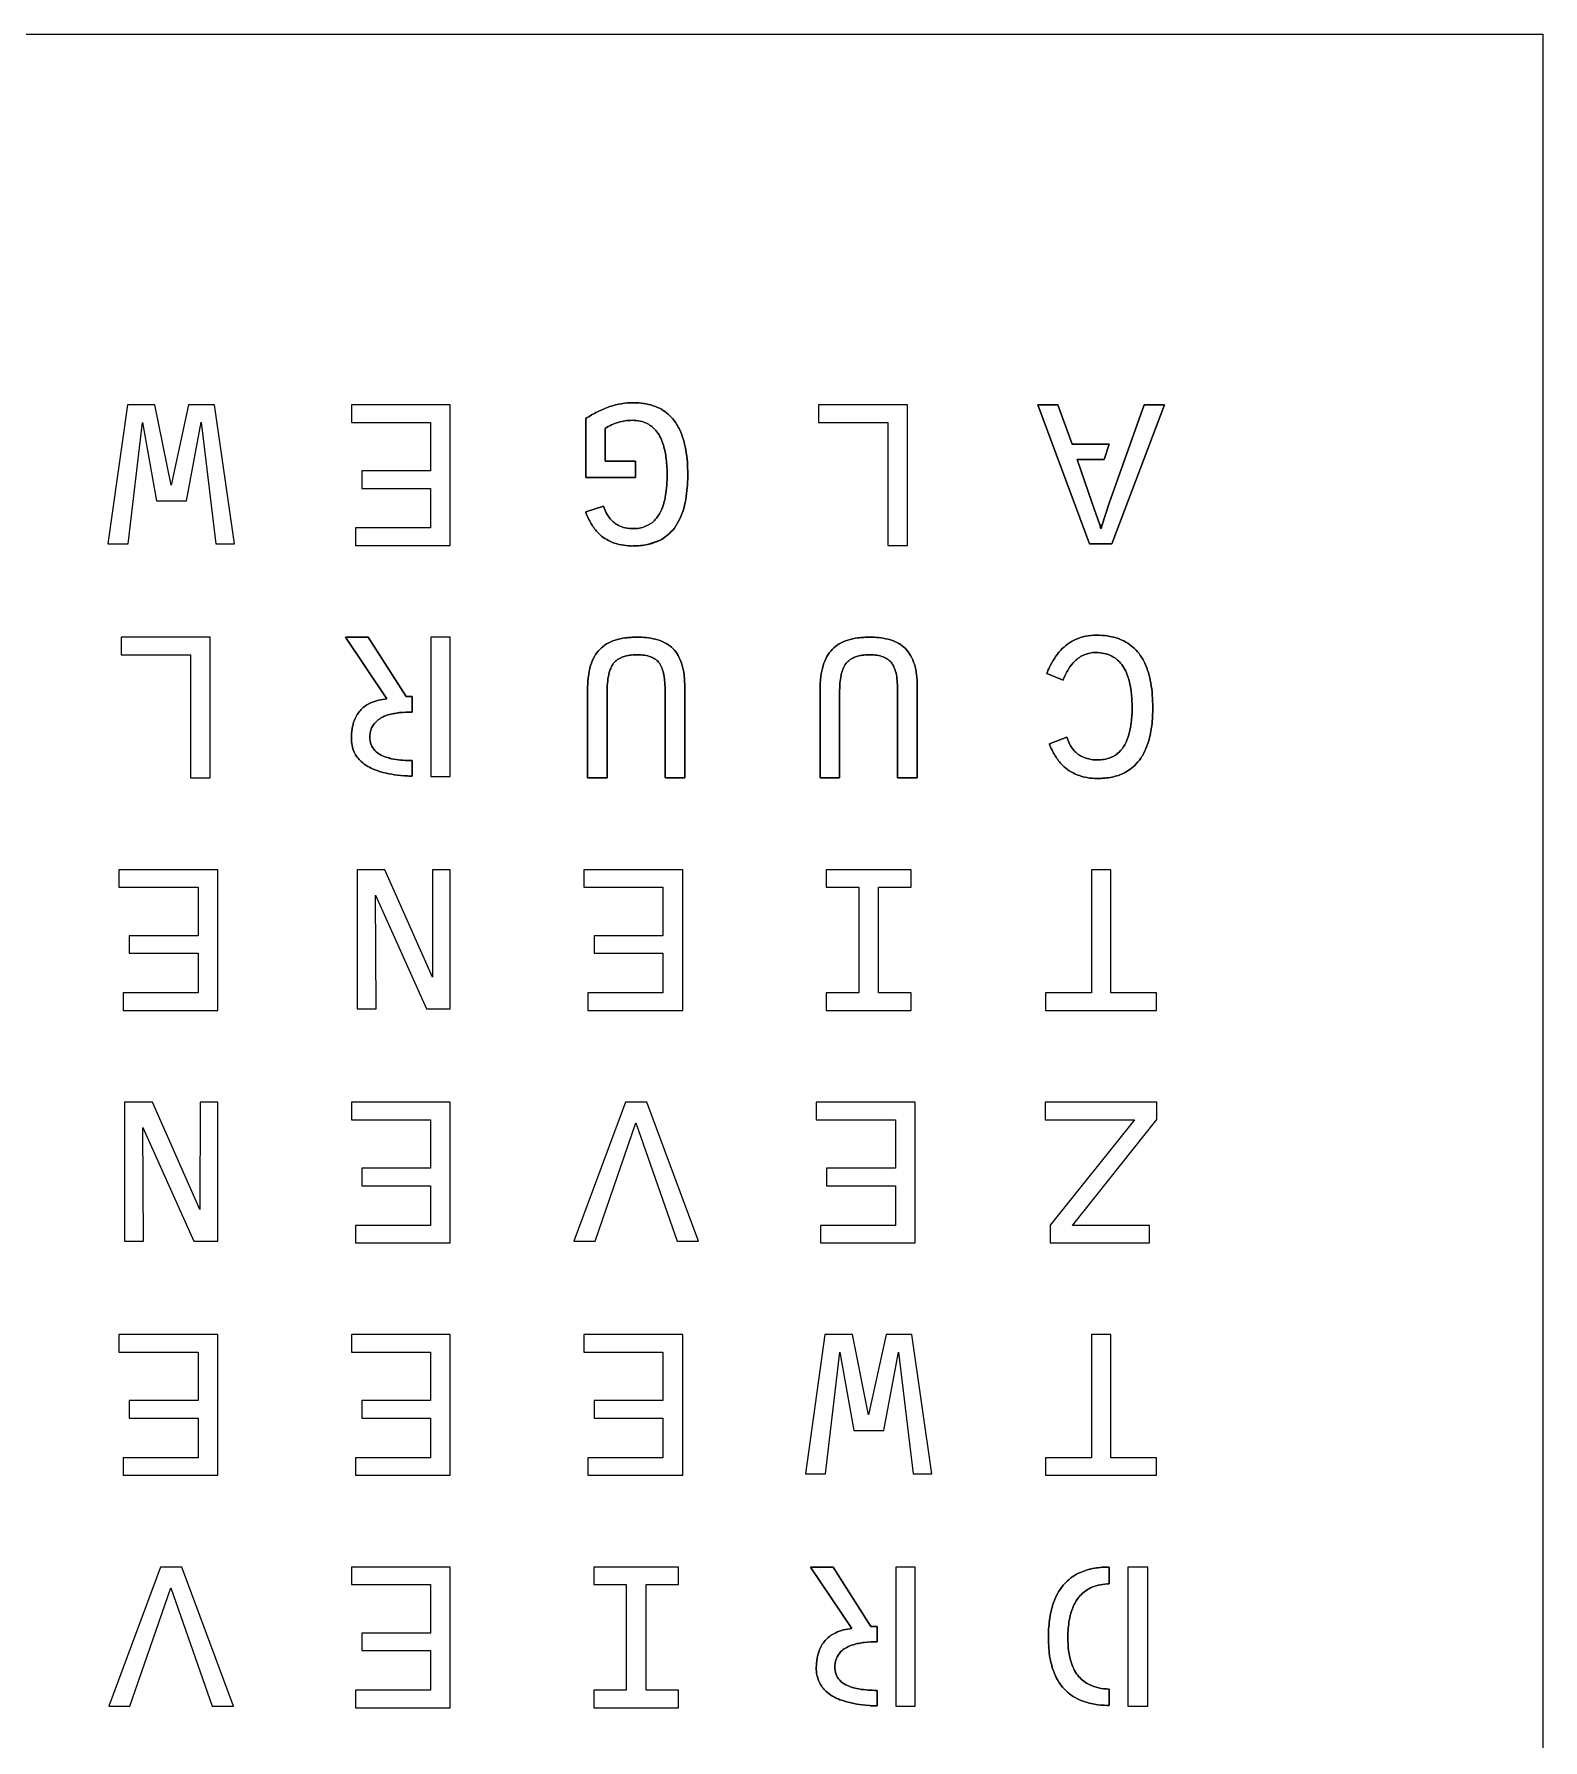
# Model space of a CAD drawing. Header units: millimetres. Extents: x -230 to 0, y -230 to 0.
# Drawn here: x -108.2 to 0, y -122.3 to 0 of the extents above; entities that cross this region are included whole.
import ezdxf

# ---------------------------------------------------------------- set-up
doc = ezdxf.new("R2010")
doc.units = ezdxf.units.MM
doc.layers.get('0').update_dxf_attribs({"color": 70})

msp = doc.modelspace()

# ---------------------------------------------------------------- linework, layer by layer
for points in [[(-230, 0), (0, 0), (0, -230), (-230, -230)], [(-230, 0), (0, 0), (0, -230), (-230, -230)], [(-230, -230), (-230, 0), (0, 0), (0, -230)], [(-99.5, -26.57), (-101.47, -26.57), (-102.87, -36.55), (-101.43, -36.55), (-100.39, -27.85), (-99.4, -33.46), (-97.25, -33.46), (-96.19, -27.83), (-95.14, -36.55), (-93.8, -36.55), (-95.24, -26.57), (-97.09, -26.57), (-98.35, -32.34)], [(-99.5, -26.57), (-101.47, -26.57), (-102.87, -36.55), (-101.43, -36.55), (-100.39, -27.85), (-99.4, -33.46), (-97.25, -33.46), (-96.19, -27.83), (-95.14, -36.55), (-93.8, -36.55), (-95.24, -26.57), (-97.09, -26.57), (-98.35, -32.34)], [(-97.09, -26.57), (-98.35, -32.34), (-99.5, -26.57), (-101.47, -26.57), (-102.87, -36.55), (-101.43, -36.55), (-100.39, -27.85), (-99.4, -33.46), (-97.25, -33.46), (-96.19, -27.83), (-95.14, -36.55), (-93.8, -36.55), (-95.24, -26.57)], [(-78.33, -36.67), (-78.33, -26.57), (-85.42, -26.57), (-85.42, -27.84), (-79.74, -27.84), (-79.74, -31.31), (-84.68, -31.31), (-84.68, -32.57), (-79.74, -32.57), (-79.74, -35.41), (-85.12, -35.41), (-85.12, -36.67)], [(-78.33, -36.67), (-78.33, -26.57), (-85.42, -26.57), (-85.42, -27.84), (-79.74, -27.84), (-79.74, -31.31), (-84.68, -31.31), (-84.68, -32.57), (-79.74, -32.57), (-79.74, -35.41), (-85.12, -35.41), (-85.12, -36.67)], [(-84.68, -32.57), (-79.74, -32.57), (-79.74, -35.41), (-85.12, -35.41), (-85.12, -36.67), (-78.33, -36.67), (-78.33, -26.57), (-85.42, -26.57), (-85.42, -27.84), (-79.74, -27.84), (-79.74, -31.31), (-84.68, -31.31)], [(-45.55, -36.67), (-45.55, -26.57), (-51.93, -26.57), (-51.93, -27.84), (-46.96, -27.84), (-46.96, -36.67)], [(-45.55, -36.67), (-45.55, -26.57), (-51.93, -26.57), (-51.93, -27.84), (-46.96, -27.84), (-46.96, -36.67)], [(-51.93, -27.84), (-46.96, -27.84), (-46.96, -36.67), (-45.55, -36.67), (-45.55, -26.57), (-51.93, -26.57)], [(-31.6, -35.19), (-31.09, -33.63), (-28.58, -26.57), (-27.13, -26.57), (-30.9, -36.55), (-32.51, -36.55), (-36.21, -26.57), (-34.77, -26.57), (-33.75, -29.4), (-31.09, -29.4), (-31.46, -30.5), (-33.39, -30.5), (-32.31, -33.63), (-31.77, -35.19)], [(-34.77, -26.57), (-36.21, -26.57)], [(-36.21, -26.57), (-32.51, -36.55)], [(-33.75, -29.4), (-34.77, -26.57)], [(-28.58, -26.57), (-31.09, -33.63)], [(-30.9, -36.55), (-27.13, -26.57)], [(-27.13, -26.57), (-28.58, -26.57)], [(-67.23, -30.61), (-67.23, -28.27)], [(-31.09, -29.4), (-33.75, -29.4)], [(-32.31, -33.63), (-33.39, -30.5)], [(-33.39, -30.5), (-31.46, -30.5)], [(-31.46, -30.5), (-31.09, -29.4)], [(-68.61, -31.79), (-65.06, -31.79)], [(-65.06, -30.61), (-67.23, -30.61)], [(-65.06, -31.79), (-65.06, -30.61)], [(-67.35, -33.84), (-68.62, -34.26)], [(-31.77, -35.19), (-32.31, -33.63)], [(-31.09, -33.63), (-31.6, -35.19)], [(-32.51, -36.55), (-30.9, -36.55)], [(-95.55, -53.33), (-95.55, -43.24), (-101.93, -43.24), (-101.93, -44.5), (-96.96, -44.5), (-96.96, -53.33)], [(-95.55, -53.33), (-95.55, -43.24), (-101.93, -43.24), (-101.93, -44.5), (-96.96, -44.5), (-96.96, -53.33)], [(-101.93, -44.5), (-96.96, -44.5), (-96.96, -53.33), (-95.55, -53.33), (-95.55, -43.24), (-101.93, -43.24)], [(-84.21, -43.24), (-85.83, -43.24)], [(-81.5, -47.49), (-84.21, -43.24)], [(-78.33, -43.24), (-79.73, -43.24), (-79.73, -53.22), (-78.33, -53.22)], [(-78.33, -43.24), (-79.73, -43.24), (-79.73, -53.22), (-78.33, -53.22)], [(-79.73, -53.22), (-78.33, -53.22), (-78.33, -43.24), (-79.73, -43.24)], [(-35.57, -45.84), (-34.4, -46.33)], [(-81.06, -47.49), (-81.5, -47.49)], [(-34.13, -50.41), (-35.38, -50.89)], [(-81.06, -53.21), (-81.06, -52.08)], [(-68.49, -53.33), (-67.08, -53.33)], [(-62.93, -53.33), (-61.51, -53.33)], [(-51.82, -53.33), (-50.42, -53.33)], [(-46.26, -53.33), (-44.85, -53.33)], [(-94.99, -70), (-94.99, -59.91), (-102.09, -59.91), (-102.09, -61.17), (-96.41, -61.17), (-96.41, -64.64), (-101.35, -64.64), (-101.35, -65.9), (-96.41, -65.9), (-96.41, -68.74), (-101.79, -68.74), (-101.79, -70)], [(-94.99, -70), (-94.99, -59.91), (-102.09, -59.91), (-102.09, -61.17), (-96.41, -61.17), (-96.41, -64.64), (-101.35, -64.64), (-101.35, -65.9), (-96.41, -65.9), (-96.41, -68.74), (-101.79, -68.74), (-101.79, -70)], [(-101.35, -65.9), (-96.41, -65.9), (-96.41, -68.74), (-101.79, -68.74), (-101.79, -70), (-94.99, -70), (-94.99, -59.91), (-102.09, -59.91), (-102.09, -61.17), (-96.41, -61.17), (-96.41, -64.64), (-101.35, -64.64)], [(-79.61, -67.61), (-83.01, -59.91), (-85.01, -59.91), (-85.01, -69.88), (-83.65, -69.88), (-83.69, -61.74), (-80.04, -69.88), (-78.33, -69.88), (-78.33, -59.91), (-79.6, -59.91)], [(-79.61, -67.61), (-83.01, -59.91), (-85.01, -59.91), (-85.01, -69.88), (-83.65, -69.88), (-83.69, -61.74), (-80.04, -69.88), (-78.33, -69.88), (-78.33, -59.91), (-79.6, -59.91)], [(-79.6, -59.91), (-79.61, -67.61), (-83.01, -59.91), (-85.01, -59.91), (-85.01, -69.88), (-83.65, -69.88), (-83.69, -61.74), (-80.04, -69.88), (-78.33, -69.88), (-78.33, -59.91)], [(-61.66, -70), (-61.66, -59.91), (-68.76, -59.91), (-68.76, -61.17), (-63.08, -61.17), (-63.08, -64.64), (-68.01, -64.64), (-68.01, -65.9), (-63.08, -65.9), (-63.08, -68.74), (-68.46, -68.74), (-68.46, -70)], [(-61.66, -70), (-61.66, -59.91), (-68.76, -59.91), (-68.76, -61.17), (-63.08, -61.17), (-63.08, -64.64), (-68.01, -64.64), (-68.01, -65.9), (-63.08, -65.9), (-63.08, -68.74), (-68.46, -68.74), (-68.46, -70)], [(-68.01, -64.64), (-68.01, -65.9), (-63.08, -65.9), (-63.08, -68.74), (-68.46, -68.74), (-68.46, -70), (-61.66, -70), (-61.66, -59.91), (-68.76, -59.91), (-68.76, -61.17), (-63.08, -61.17), (-63.08, -64.64)], [(-51.38, -70), (-45.29, -70), (-45.29, -68.74), (-47.63, -68.74), (-47.63, -61.17), (-45.29, -61.17), (-45.29, -59.91), (-51.38, -59.91), (-51.38, -61.17), (-49.04, -61.17), (-49.04, -68.74), (-51.38, -68.74)], [(-51.38, -70), (-45.29, -70), (-45.29, -68.74), (-47.63, -68.74), (-47.63, -61.17), (-45.29, -61.17), (-45.29, -59.91), (-51.38, -59.91), (-51.38, -61.17), (-49.04, -61.17), (-49.04, -68.74), (-51.38, -68.74)], [(-51.38, -61.17), (-49.04, -61.17), (-49.04, -68.74), (-51.38, -68.74), (-51.38, -70), (-45.29, -70), (-45.29, -68.74), (-47.63, -68.74), (-47.63, -61.17), (-45.29, -61.17), (-45.29, -59.91), (-51.38, -59.91)], [(-32.37, -59.91), (-32.37, -68.74), (-35.65, -68.74), (-35.65, -70), (-27.69, -70), (-27.69, -68.74), (-30.97, -68.74), (-30.97, -59.91)], [(-32.37, -59.91), (-32.37, -68.74), (-35.65, -68.74), (-35.65, -70), (-27.69, -70), (-27.69, -68.74), (-30.97, -68.74), (-30.97, -59.91)], [(-35.65, -68.74), (-35.65, -70), (-27.69, -70), (-27.69, -68.74), (-30.97, -68.74), (-30.97, -59.91), (-32.37, -59.91), (-32.37, -68.74)], [(-96.28, -84.27), (-99.68, -76.57), (-101.68, -76.57), (-101.68, -86.55), (-100.32, -86.55), (-100.36, -78.4), (-96.71, -86.55), (-94.99, -86.55), (-94.99, -76.57), (-96.27, -76.57)], [(-96.28, -84.27), (-99.68, -76.57), (-101.68, -76.57), (-101.68, -86.55), (-100.32, -86.55), (-100.36, -78.4), (-96.71, -86.55), (-94.99, -86.55), (-94.99, -76.57), (-96.27, -76.57)], [(-96.27, -76.57), (-96.28, -84.27), (-99.68, -76.57), (-101.68, -76.57), (-101.68, -86.55), (-100.32, -86.55), (-100.36, -78.4), (-96.71, -86.55), (-94.99, -86.55), (-94.99, -76.57)], [(-78.33, -86.67), (-78.33, -76.57), (-85.42, -76.57), (-85.42, -77.84), (-79.74, -77.84), (-79.74, -81.31), (-84.68, -81.31), (-84.68, -82.57), (-79.74, -82.57), (-79.74, -85.41), (-85.12, -85.41), (-85.12, -86.67)], [(-78.33, -86.67), (-78.33, -76.57), (-85.42, -76.57), (-85.42, -77.84), (-79.74, -77.84), (-79.74, -81.31), (-84.68, -81.31), (-84.68, -82.57), (-79.74, -82.57), (-79.74, -85.41), (-85.12, -85.41), (-85.12, -86.67)], [(-84.68, -81.31), (-84.68, -82.57), (-79.74, -82.57), (-79.74, -85.41), (-85.12, -85.41), (-85.12, -86.67), (-78.33, -86.67), (-78.33, -76.57), (-85.42, -76.57), (-85.42, -77.84), (-79.74, -77.84), (-79.74, -81.31)], [(-64.24, -76.57), (-65.77, -76.57), (-69.47, -86.55), (-67.95, -86.55), (-65.03, -78.06), (-62.06, -86.55), (-60.54, -86.55)], [(-64.24, -76.57), (-65.77, -76.57), (-69.47, -86.55), (-67.95, -86.55), (-65.03, -78.06), (-62.06, -86.55), (-60.54, -86.55)], [(-67.95, -86.55), (-65.03, -78.06), (-62.06, -86.55), (-60.54, -86.55), (-64.24, -76.57), (-65.77, -76.57), (-69.47, -86.55)], [(-44.99, -86.67), (-44.99, -76.57), (-52.09, -76.57), (-52.09, -77.84), (-46.41, -77.84), (-46.41, -81.31), (-51.35, -81.31), (-51.35, -82.57), (-46.41, -82.57), (-46.41, -85.41), (-51.79, -85.41), (-51.79, -86.67)], [(-44.99, -86.67), (-44.99, -76.57), (-52.09, -76.57), (-52.09, -77.84), (-46.41, -77.84), (-46.41, -81.31), (-51.35, -81.31), (-51.35, -82.57), (-46.41, -82.57), (-46.41, -85.41), (-51.79, -85.41), (-51.79, -86.67)], [(-51.35, -82.57), (-46.41, -82.57), (-46.41, -85.41), (-51.79, -85.41), (-51.79, -86.67), (-44.99, -86.67), (-44.99, -76.57), (-52.09, -76.57), (-52.09, -77.84), (-46.41, -77.84), (-46.41, -81.31), (-51.35, -81.31)], [(-27.67, -76.57), (-35.67, -76.57), (-35.67, -77.84), (-29.27, -77.84), (-35.32, -85.39), (-35.32, -86.67), (-28.21, -86.67), (-28.21, -85.41), (-33.72, -85.41), (-27.67, -77.82)], [(-27.67, -76.57), (-35.67, -76.57), (-35.67, -77.84), (-29.27, -77.84), (-35.32, -85.39), (-35.32, -86.67), (-28.21, -86.67), (-28.21, -85.41), (-33.72, -85.41), (-27.67, -77.82)], [(-28.21, -85.41), (-33.72, -85.41), (-27.67, -77.82), (-27.67, -76.57), (-35.67, -76.57), (-35.67, -77.84), (-29.27, -77.84), (-35.32, -85.39), (-35.32, -86.67), (-28.21, -86.67)], [(-94.99, -103.33), (-94.99, -93.24), (-102.09, -93.24), (-102.09, -94.5), (-96.41, -94.5), (-96.41, -97.97), (-101.35, -97.97), (-101.35, -99.23), (-96.41, -99.23), (-96.41, -102.07), (-101.79, -102.07), (-101.79, -103.33)], [(-94.99, -103.33), (-94.99, -93.24), (-102.09, -93.24), (-102.09, -94.5), (-96.41, -94.5), (-96.41, -97.97), (-101.35, -97.97), (-101.35, -99.23), (-96.41, -99.23), (-96.41, -102.07), (-101.79, -102.07), (-101.79, -103.33)], [(-101.35, -99.23), (-96.41, -99.23), (-96.41, -102.07), (-101.79, -102.07), (-101.79, -103.33), (-94.99, -103.33), (-94.99, -93.24), (-102.09, -93.24), (-102.09, -94.5), (-96.41, -94.5), (-96.41, -97.97), (-101.35, -97.97)], [(-78.33, -103.33), (-78.33, -93.24), (-85.42, -93.24), (-85.42, -94.5), (-79.74, -94.5), (-79.74, -97.97), (-84.68, -97.97), (-84.68, -99.23), (-79.74, -99.23), (-79.74, -102.07), (-85.12, -102.07), (-85.12, -103.33)], [(-78.33, -103.33), (-78.33, -93.24), (-85.42, -93.24), (-85.42, -94.5), (-79.74, -94.5), (-79.74, -97.97), (-84.68, -97.97), (-84.68, -99.23), (-79.74, -99.23), (-79.74, -102.07), (-85.12, -102.07), (-85.12, -103.33)], [(-84.68, -99.23), (-79.74, -99.23), (-79.74, -102.07), (-85.12, -102.07), (-85.12, -103.33), (-78.33, -103.33), (-78.33, -93.24), (-85.42, -93.24), (-85.42, -94.5), (-79.74, -94.5), (-79.74, -97.97), (-84.68, -97.97)], [(-61.66, -103.33), (-61.66, -93.24), (-68.76, -93.24), (-68.76, -94.5), (-63.08, -94.5), (-63.08, -97.97), (-68.01, -97.97), (-68.01, -99.23), (-63.08, -99.23), (-63.08, -102.07), (-68.46, -102.07), (-68.46, -103.33)], [(-61.66, -103.33), (-61.66, -93.24), (-68.76, -93.24), (-68.76, -94.5), (-63.08, -94.5), (-63.08, -97.97), (-68.01, -97.97), (-68.01, -99.23), (-63.08, -99.23), (-63.08, -102.07), (-68.46, -102.07), (-68.46, -103.33)], [(-68.01, -97.97), (-68.01, -99.23), (-63.08, -99.23), (-63.08, -102.07), (-68.46, -102.07), (-68.46, -103.33), (-61.66, -103.33), (-61.66, -93.24), (-68.76, -93.24), (-68.76, -94.5), (-63.08, -94.5), (-63.08, -97.97)], [(-49.5, -93.24), (-51.47, -93.24), (-52.87, -103.22), (-51.43, -103.22), (-50.39, -94.51), (-49.4, -100.13), (-47.25, -100.13), (-46.19, -94.5), (-45.14, -103.22), (-43.8, -103.22), (-45.24, -93.24), (-47.09, -93.24), (-48.35, -99)], [(-49.5, -93.24), (-51.47, -93.24), (-52.87, -103.22), (-51.43, -103.22), (-50.39, -94.51), (-49.4, -100.13), (-47.25, -100.13), (-46.19, -94.5), (-45.14, -103.22), (-43.8, -103.22), (-45.24, -93.24), (-47.09, -93.24), (-48.35, -99)], [(-47.09, -93.24), (-48.35, -99), (-49.5, -93.24), (-51.47, -93.24), (-52.87, -103.22), (-51.43, -103.22), (-50.39, -94.51), (-49.4, -100.13), (-47.25, -100.13), (-46.19, -94.5), (-45.14, -103.22), (-43.8, -103.22), (-45.24, -93.24)], [(-32.37, -93.24), (-32.37, -102.07), (-35.65, -102.07), (-35.65, -103.33), (-27.69, -103.33), (-27.69, -102.07), (-30.97, -102.07), (-30.97, -93.24)], [(-32.37, -93.24), (-32.37, -102.07), (-35.65, -102.07), (-35.65, -103.33), (-27.69, -103.33), (-27.69, -102.07), (-30.97, -102.07), (-30.97, -93.24)], [(-35.65, -102.07), (-35.65, -103.33), (-27.69, -103.33), (-27.69, -102.07), (-30.97, -102.07), (-30.97, -93.24), (-32.37, -93.24), (-32.37, -102.07)], [(-97.58, -109.91), (-99.1, -109.91), (-102.8, -119.88), (-101.29, -119.88), (-98.37, -111.4), (-95.39, -119.88), (-93.87, -119.88)], [(-97.58, -109.91), (-99.1, -109.91), (-102.8, -119.88), (-101.29, -119.88), (-98.37, -111.4), (-95.39, -119.88), (-93.87, -119.88)], [(-101.29, -119.88), (-98.37, -111.4), (-95.39, -119.88), (-93.87, -119.88), (-97.58, -109.91), (-99.1, -109.91), (-102.8, -119.88)], [(-78.33, -120), (-78.33, -109.91), (-85.42, -109.91), (-85.42, -111.17), (-79.74, -111.17), (-79.74, -114.64), (-84.68, -114.64), (-84.68, -115.9), (-79.74, -115.9), (-79.74, -118.74), (-85.12, -118.74), (-85.12, -120)], [(-78.33, -120), (-78.33, -109.91), (-85.42, -109.91), (-85.42, -111.17), (-79.74, -111.17), (-79.74, -114.64), (-84.68, -114.64), (-84.68, -115.9), (-79.74, -115.9), (-79.74, -118.74), (-85.12, -118.74), (-85.12, -120)], [(-84.68, -115.9), (-79.74, -115.9), (-79.74, -118.74), (-85.12, -118.74), (-85.12, -120), (-78.33, -120), (-78.33, -109.91), (-85.42, -109.91), (-85.42, -111.17), (-79.74, -111.17), (-79.74, -114.64), (-84.68, -114.64)], [(-68.04, -120), (-61.96, -120), (-61.96, -118.74), (-64.29, -118.74), (-64.29, -111.17), (-61.96, -111.17), (-61.96, -109.91), (-68.04, -109.91), (-68.04, -111.17), (-65.71, -111.17), (-65.71, -118.74), (-68.04, -118.74)], [(-68.04, -120), (-61.96, -120), (-61.96, -118.74), (-64.29, -118.74), (-64.29, -111.17), (-61.96, -111.17), (-61.96, -109.91), (-68.04, -109.91), (-68.04, -111.17), (-65.71, -111.17), (-65.71, -118.74), (-68.04, -118.74)], [(-68.04, -111.17), (-65.71, -111.17), (-65.71, -118.74), (-68.04, -118.74), (-68.04, -120), (-61.96, -120), (-61.96, -118.74), (-64.29, -118.74), (-64.29, -111.17), (-61.96, -111.17), (-61.96, -109.91), (-68.04, -109.91)], [(-50.87, -109.91), (-52.5, -109.91)], [(-48.17, -114.16), (-50.87, -109.91)], [(-44.99, -109.91), (-46.39, -109.91), (-46.39, -119.88), (-44.99, -119.88)], [(-44.99, -109.91), (-46.39, -109.91), (-46.39, -119.88), (-44.99, -119.88)], [(-44.99, -109.91), (-46.39, -109.91), (-46.39, -119.88), (-44.99, -119.88)], [(-28.33, -109.91), (-29.76, -109.91), (-29.76, -119.88), (-28.33, -119.88)], [(-28.33, -109.91), (-29.76, -109.91), (-29.76, -119.88), (-28.33, -119.88)], [(-28.33, -109.91), (-29.76, -109.91), (-29.76, -119.88), (-28.33, -119.88)], [(-47.72, -114.16), (-48.17, -114.16)], [(-47.72, -119.87), (-47.72, -118.75)], [(-31.09, -119.83), (-31.09, -118.66)]]:
    msp.add_lwpolyline(points, close=True)
for points in [[(-65.28, -27.69, 0.072199), (-66.29, -27.84, 0.068722), (-67.23, -28.27, -0.068722), (-66.29, -27.84, -0.072199), (-65.28, -27.69, -0.05312), (-64.71, -27.75, -0.064173), (-64.21, -27.93, -0.099366), (-63.6, -28.41, -0.057146), (-63.3, -28.86, -0.042162), (-63.09, -29.35, -0.047516), (-62.87, -30.33, -0.014617), (-62.85, -30.47, -0.029833), (-62.78, -31.61, 0.029833), (-62.85, -30.47, 0.014617), (-62.87, -30.33, 0.047516), (-63.09, -29.35, 0.042162), (-63.3, -28.86, 0.057146), (-63.6, -28.41, 0.099366), (-64.21, -27.93, 0.064173), (-64.71, -27.75, 0.05312), (-65.28, -27.69, 0.072199), (-66.29, -27.84, 0.068722), (-67.23, -28.27), (-67.23, -30.61), (-65.06, -30.61), (-65.06, -31.79), (-68.61, -31.79), (-68.61, -27.56), (-68.61, -31.79), (-68.61, -27.56, -0.028678), (-67.78, -27.08, -0.020914), (-67.35, -26.88, -0.020476), (-66.9, -26.71, -0.081341), (-65.19, -26.43, 0.081341), (-66.9, -26.71, 0.020476), (-67.35, -26.88, 0.020914), (-67.78, -27.08, 0.028678), (-68.61, -27.56)], [(-66.9, -26.71, -0.081341), (-65.19, -26.43)], [(-63.61, -26.7, -0.100539), (-62.59, -27.36)], [(-62.78, -31.61, 0.029833), (-62.85, -30.47)], [(-66.71, -36.44, -0.100281), (-67.7, -35.79)], [(-62.38, -35.56, -0.100871), (-63.33, -36.3), (-64.19, -36.6, -0.051062), (-65.21, -36.7)], [(-82.88, -47.66, 0.032266), (-83.47, -47.76, 0.046096), (-84.03, -47.95, 0.093295), (-84.72, -48.43, 0.099208), (-85.2, -49.18, 0.054216), (-85.37, -49.81, 0.036926), (-85.42, -50.46, -0.036926), (-85.37, -49.81, -0.054216), (-85.2, -49.18, -0.099208), (-84.72, -48.43, -0.093295), (-84.03, -47.95, -0.046096), (-83.47, -47.76, -0.032266), (-82.88, -47.66), (-85.83, -43.24), (-82.88, -47.66), (-85.83, -43.24), (-84.21, -43.24), (-81.5, -47.49), (-81.06, -47.49), (-81.06, -48.61, 0.028585), (-81.97, -48.65, 0.021654), (-82.09, -48.67, 0.025034), (-82.48, -48.74, 0.023846), (-82.87, -48.84, 0.043604), (-83.24, -49, 0.055545), (-83.57, -49.23, 0.100005), (-83.93, -49.67, 0.05696), (-84.05, -50, 0.047027), (-84.09, -50.38, -0.047027), (-84.05, -50, -0.05696), (-83.93, -49.67, -0.100005), (-83.57, -49.23, -0.055545), (-83.24, -49, -0.043604), (-82.87, -48.84, -0.023846), (-82.48, -48.74, -0.025034), (-82.09, -48.67, -0.021654), (-81.97, -48.65, -0.028585), (-81.06, -48.61), (-81.06, -47.49), (-81.06, -48.61)], [(-30.33, -43.38, -0.100075), (-29.27, -44.06)], [(-62.93, -47.14, 0.01811), (-62.95, -46.49, 0.026972), (-63.02, -45.94, -0.026972), (-62.95, -46.49, -0.01811), (-62.93, -47.14), (-62.93, -53.33), (-62.93, -47.14), (-62.93, -53.33), (-61.51, -53.33), (-61.51, -46.87), (-61.51, -53.33), (-61.51, -46.87, 0.002194), (-61.52, -46.64), (-61.53, -46.41, 0.016004), (-61.57, -45.95, 0.043839), (-61.73, -45.18, -0.043839), (-61.57, -45.95, -0.016004), (-61.53, -46.41), (-61.52, -46.64, -0.002194), (-61.51, -46.87)], [(-46.26, -47.14, 0.01811), (-46.28, -46.49, 0.026972), (-46.35, -45.94, -0.026972), (-46.28, -46.49, -0.01811), (-46.26, -47.14), (-46.26, -53.33), (-46.26, -47.14), (-46.26, -53.33), (-44.85, -53.33), (-44.85, -46.87), (-44.85, -53.33), (-44.85, -46.87, 0.002194), (-44.85, -46.64), (-44.86, -46.41, 0.016004), (-44.9, -45.95, 0.043839), (-45.06, -45.18, -0.043839), (-44.9, -45.95, -0.016004), (-44.86, -46.41), (-44.85, -46.64, -0.002194), (-44.85, -46.87)], [(-68.49, -47, -0.013461), (-68.47, -46.53), (-68.46, -46.3, -0.024711), (-68.45, -46.24, -0.023225), (-68.45, -46.2, -0.009728), (-68.43, -46.06, -0.040965), (-68.27, -45.28, 0.040965), (-68.43, -46.06, 0.009728), (-68.45, -46.2, 0.023225), (-68.45, -46.24, 0.024711), (-68.46, -46.3), (-68.47, -46.53, 0.013461), (-68.49, -47), (-68.49, -53.33), (-68.49, -47), (-68.49, -53.33), (-67.08, -53.33), (-67.08, -47.24), (-67.08, -53.33), (-67.08, -47.24, -0.021731), (-67.06, -46.54, -0.028048), (-66.97, -45.96, 0.028048), (-67.06, -46.54, 0.021731), (-67.08, -47.24)], [(-51.82, -47, -0.013461), (-51.81, -46.53), (-51.79, -46.3, -0.024711), (-51.79, -46.24, -0.023225), (-51.78, -46.2, -0.009728), (-51.77, -46.06, -0.040965), (-51.6, -45.28, 0.040965), (-51.77, -46.06, 0.009728), (-51.78, -46.2, 0.023225), (-51.79, -46.24, 0.024711), (-51.79, -46.3), (-51.81, -46.53, 0.013461), (-51.82, -47), (-51.82, -53.33), (-51.82, -47), (-51.82, -53.33), (-50.42, -53.33), (-50.42, -47.24), (-50.42, -53.33), (-50.42, -47.24, -0.021731), (-50.39, -46.54, -0.028048), (-50.31, -45.96, 0.028048), (-50.39, -46.54, 0.021731), (-50.42, -47.24)], [(-29.45, -48.28, 0.029533), (-29.51, -47.16)], [(-27.97, -48.28, -0.03166), (-28.04, -49.59), (-28.05, -49.67, -0.046549), (-28.32, -50.87)], [(-33.4, -53.1, -0.100787), (-34.43, -52.42)], [(-29.05, -52.21, -0.100589), (-30, -52.96)], [(-49.54, -114.32, 0.032266), (-50.13, -114.42, 0.046096), (-50.7, -114.62, 0.093295), (-51.39, -115.1, 0.099208), (-51.86, -115.84, 0.054216), (-52.03, -116.47, 0.036926), (-52.09, -117.12, -0.036926), (-52.03, -116.47, -0.054216), (-51.86, -115.84, -0.099208), (-51.39, -115.1, -0.093295), (-50.7, -114.62, -0.046096), (-50.13, -114.42, -0.032266), (-49.54, -114.32), (-52.5, -109.91), (-49.54, -114.32), (-52.5, -109.91), (-50.87, -109.91), (-48.17, -114.16), (-47.72, -114.16), (-47.72, -115.27, 0.028585), (-48.64, -115.32, 0.021654), (-48.76, -115.33, 0.025034), (-49.15, -115.4, 0.023846), (-49.54, -115.51, 0.043604), (-49.91, -115.67, 0.055545), (-50.24, -115.89, 0.100005), (-50.59, -116.34, 0.05696), (-50.71, -116.67, 0.047027), (-50.76, -117.05, -0.047027), (-50.71, -116.67, -0.05696), (-50.59, -116.34, -0.100005), (-50.24, -115.89, -0.055545), (-49.91, -115.67, -0.043604), (-49.54, -115.51, -0.023846), (-49.15, -115.4, -0.025034), (-48.76, -115.33, -0.021654), (-48.64, -115.32, -0.028585), (-47.72, -115.27), (-47.72, -114.16), (-47.72, -115.27)], [(-32.13, -109.99, -0.041508), (-31.09, -109.91), (-31.09, -111.11), (-31.09, -109.91), (-31.09, -111.11)], [(-34.32, -111.14, -0.098964), (-33.28, -110.35)], [(-35.45, -114.99, -0.032639), (-35.37, -113.72)]]:
    msp.add_lwpolyline(points, format="xyb")
for points in [[(-61.3, -31.61, 0.012791), (-61.32, -31, 0.019388), (-61.32, -30.92, 0.016016), (-61.33, -30.82, 0.00854), (-61.33, -30.7, 0.025236), (-61.45, -29.8, 0.014103), (-61.53, -29.38, 0.015149), (-61.55, -29.32, 0.013209), (-61.57, -29.26, 0.00887), (-61.62, -29.08, 0.039195), (-61.88, -28.38, 0.064562), (-62.38, -27.59, 0.028067), (-62.59, -27.36, 0.100539), (-63.61, -26.7, 0.046877), (-64.29, -26.51, 0.037836), (-64.99, -26.43), (-65.19, -26.43), (-64.99, -26.43, -0.037836), (-64.29, -26.51, -0.046877), (-63.61, -26.7, -0.100539), (-62.59, -27.36, -0.028067), (-62.38, -27.59, -0.064562), (-61.88, -28.38, -0.039195), (-61.62, -29.08, -0.00887), (-61.57, -29.26, -0.013209), (-61.55, -29.32, -0.015149), (-61.53, -29.38, -0.014103), (-61.45, -29.8, -0.025236), (-61.33, -30.7, -0.00854), (-61.33, -30.82, -0.016016), (-61.32, -30.92, -0.019388), (-61.32, -31, -0.012791)], [(-62.78, -31.61), (-62.79, -31.73, -0.03107), (-62.79, -31.77), (-62.79, -31.93, -0.012189), (-62.8, -32.26, -0.011082), (-62.81, -32.35, -0.026777), (-62.9, -33.08, -0.014528), (-62.97, -33.46, -0.019475), (-62.99, -33.51, -0.016503), (-63.03, -33.65, -0.041528), (-63.23, -34.2, -0.041187), (-63.44, -34.56, -0.051445), (-63.7, -34.88, -0.099754), (-64.33, -35.29, -0.054065), (-64.77, -35.42, -0.043105), (-65.22, -35.45, 0.043105), (-64.77, -35.42, 0.054065), (-64.33, -35.29, 0.099754), (-63.7, -34.88, 0.051445), (-63.44, -34.56, 0.041187), (-63.23, -34.2, 0.041528), (-63.03, -33.65, 0.016503), (-62.99, -33.51, 0.019475), (-62.97, -33.46, 0.014528), (-62.9, -33.08, 0.026777), (-62.81, -32.35, 0.011082), (-62.8, -32.26, 0.012189), (-62.79, -31.93), (-62.79, -31.77, 0.03107), (-62.79, -31.73)], [(-65.21, -36.7, 0.051062), (-64.19, -36.6, 0.063667), (-63.33, -36.3, 0.100871), (-62.38, -35.56, 0.055638), (-61.96, -34.93, 0.040607), (-61.66, -34.22, 0.037299), (-61.45, -33.38, 0.027717), (-61.34, -32.51, 0.012766), (-61.31, -31.93), (-61.3, -31.85), (-61.3, -31.78), (-61.3, -31.61), (-61.3, -31.78), (-61.3, -31.85), (-61.31, -31.93, -0.012766), (-61.34, -32.51, -0.027717), (-61.45, -33.38, -0.037299), (-61.66, -34.22, -0.040607), (-61.96, -34.93, -0.055638), (-62.38, -35.56, -0.100871), (-63.33, -36.3, -0.063667), (-64.19, -36.6, -0.051062)], [(-65.22, -35.45, -0.053081), (-65.78, -35.4, -0.064073), (-66.26, -35.23, -0.099379), (-66.86, -34.76, -0.057283), (-67.15, -34.32, -0.041963), (-67.35, -33.84, 0.041963), (-67.15, -34.32, 0.057283), (-66.86, -34.76, 0.099379), (-66.26, -35.23, 0.064073), (-65.78, -35.4, 0.053081)], [(-68.62, -34.26, 0.050713), (-68.22, -35.11, 0.06217), (-67.7, -35.79, 0.100281), (-66.71, -36.44, 0.046701), (-66.06, -36.62, 0.035985), (-65.4, -36.7, 0.014908), (-65.21, -36.7, -0.014908), (-65.4, -36.7, -0.035985), (-66.06, -36.62, -0.046701), (-66.71, -36.44, -0.100281), (-67.7, -35.79, -0.06217), (-68.22, -35.11, -0.050713)], [(-31.68, -35.48), (-31.72, -35.37), (-31.73, -35.35, -0.087144), (-31.73, -35.32), (-31.75, -35.28), (-31.77, -35.19), (-31.75, -35.28), (-31.73, -35.32, 0.087144), (-31.73, -35.35), (-31.72, -35.37)], [(-31.6, -35.19), (-31.65, -35.37), (-31.65, -35.39, -0.0283), (-31.66, -35.42), (-31.68, -35.47, -0.076152), (-31.68, -35.48, 0.076152), (-31.68, -35.47), (-31.66, -35.42, 0.0283), (-31.65, -35.39), (-31.65, -35.37)], [(-66.51, -43.45, 0.058894), (-67.12, -43.72, 0.065062), (-67.61, -44.11, -0.065062), (-67.12, -43.72, -0.058894)], [(-64.94, -43.24, 0.018475), (-65.36, -43.25, 0.015213), (-65.78, -43.29, 0.04388), (-66.51, -43.45, -0.04388), (-65.78, -43.29, -0.015213), (-65.36, -43.25, -0.018475)], [(-63.44, -43.43, 0.038223), (-64.13, -43.29, 0.02714), (-64.74, -43.24), (-64.94, -43.24), (-64.74, -43.24, -0.02714), (-64.13, -43.29, -0.038223)], [(-62.37, -44.06, 0.065683), (-62.85, -43.69, 0.058049), (-63.44, -43.43, -0.058049), (-62.85, -43.69, -0.065683)], [(-49.84, -43.45, 0.058894), (-50.45, -43.72, 0.065062), (-50.95, -44.11, -0.065062), (-50.45, -43.72, -0.058894)], [(-48.27, -43.24, 0.018475), (-48.69, -43.25, 0.015213), (-49.11, -43.29, 0.04388), (-49.84, -43.45, -0.04388), (-49.11, -43.29, -0.015213), (-48.69, -43.25, -0.018475)], [(-46.77, -43.43, 0.038223), (-47.47, -43.29, 0.02714), (-48.07, -43.24), (-48.27, -43.24), (-48.07, -43.24, -0.02714), (-47.47, -43.29, -0.038223)], [(-45.7, -44.06, 0.065683), (-46.18, -43.69, 0.058049), (-46.77, -43.43, -0.058049), (-46.18, -43.69, -0.065683)], [(-32, -43.09, 0.051673), (-32.79, -43.17, 0.054714), (-33.5, -43.4, 0.052928), (-34.07, -43.74, 0.048977), (-34.57, -44.18, 0.043011), (-35.02, -44.76, 0.032224), (-35.38, -45.4, 0.015448), (-35.57, -45.84, -0.015448), (-35.38, -45.4, -0.032224), (-35.02, -44.76, -0.043011), (-34.57, -44.18, -0.048977), (-34.07, -43.74, -0.052928), (-33.5, -43.4, -0.054714), (-32.79, -43.17, -0.051673)], [(-27.97, -48.28, 0.020483), (-28, -47.39, 0.026702), (-28.11, -46.51, 0.028517), (-28.28, -45.79, 0.035008), (-28.54, -45.1, 0.040492), (-28.86, -44.55, 0.050193), (-29.27, -44.06, 0.100075), (-30.33, -43.38, 0.050405), (-31.05, -43.18, 0.037955), (-31.79, -43.1, 0.009533), (-32, -43.09, -0.009533), (-31.79, -43.1, -0.037955), (-31.05, -43.18, -0.050405), (-30.33, -43.38, -0.100075), (-29.27, -44.06, -0.050193), (-28.86, -44.55, -0.040492), (-28.54, -45.1, -0.035008), (-28.28, -45.79, -0.028517), (-28.11, -46.51, -0.026702), (-28, -47.39, -0.020483)], [(-67.61, -44.11, 0.065914), (-68, -44.63, 0.056908), (-68.27, -45.28, -0.056908), (-68, -44.63, -0.065914)], [(-66.97, -45.96, -0.023353), (-66.94, -45.83, -0.02033), (-66.91, -45.69), (-66.88, -45.6, -0.020537), (-66.83, -45.49, -0.066105), (-66.62, -45.11, 0.066105), (-66.83, -45.49, 0.020537), (-66.88, -45.6), (-66.91, -45.69, 0.02033), (-66.94, -45.83, 0.023353)], [(-66.62, -45.11, -0.073527), (-66.33, -44.84, -0.065704), (-65.95, -44.65, 0.065704), (-66.33, -44.84, 0.073527)], [(-65.95, -44.65, -0.039404), (-65.61, -44.56, -0.015261), (-65.49, -44.54, -0.0372), (-64.93, -44.5, 0.0372), (-65.49, -44.54, 0.015261), (-65.61, -44.56, 0.039404)], [(-64.93, -44.5, -0.03273), (-64.39, -44.54, -0.054088), (-63.95, -44.65, 0.054088), (-64.39, -44.54, 0.03273)], [(-63.95, -44.65, -0.073672), (-63.6, -44.84, -0.077945), (-63.34, -45.11, 0.077945), (-63.6, -44.84, 0.073672)], [(-63.34, -45.11, -0.05841), (-63.15, -45.48, -0.045006), (-63.02, -45.94, 0.045006), (-63.15, -45.48, 0.05841)], [(-61.73, -45.18, 0.052582), (-61.99, -44.56, 0.063954), (-62.37, -44.06, -0.063954), (-61.99, -44.56, -0.052582)], [(-50.95, -44.11, 0.065914), (-51.33, -44.63, 0.056908), (-51.6, -45.28, -0.056908), (-51.33, -44.63, -0.065914)], [(-50.31, -45.96, -0.023353), (-50.28, -45.83, -0.02033), (-50.24, -45.69), (-50.21, -45.6, -0.020537), (-50.17, -45.49, -0.066105), (-49.95, -45.11, 0.066105), (-50.17, -45.49, 0.020537), (-50.21, -45.6), (-50.24, -45.69, 0.02033), (-50.28, -45.83, 0.023353)], [(-49.95, -45.11, -0.073527), (-49.66, -44.84, -0.065704), (-49.29, -44.65, 0.065704), (-49.66, -44.84, 0.073527)], [(-49.29, -44.65, -0.039404), (-48.94, -44.56, -0.015261), (-48.83, -44.54, -0.0372), (-48.27, -44.5, 0.0372), (-48.83, -44.54, 0.015261), (-48.94, -44.56, 0.039404)], [(-48.27, -44.5, -0.03273), (-47.73, -44.54, -0.054088), (-47.29, -44.65, 0.054088), (-47.73, -44.54, 0.03273)], [(-47.29, -44.65, -0.073672), (-46.94, -44.84, -0.077945), (-46.67, -45.11, 0.077945), (-46.94, -44.84, 0.073672)], [(-46.67, -45.11, -0.05841), (-46.48, -45.48, -0.045006), (-46.35, -45.94, 0.045006), (-46.48, -45.48, 0.05841)], [(-45.06, -45.18, 0.052582), (-45.33, -44.56, 0.063954), (-45.7, -44.06, -0.063954), (-45.33, -44.56, -0.052582)], [(-34.4, -46.33, -0.045806), (-34.01, -45.53, -0.062725), (-33.54, -44.94, -0.094619), (-32.88, -44.5, -0.099884), (-32.05, -44.34, 0.099884), (-32.88, -44.5, 0.094619), (-33.54, -44.94, 0.062725), (-34.01, -45.53, 0.045806)], [(-32.05, -44.34, -0.05276), (-31.44, -44.41, -0.06416), (-30.91, -44.59, -0.101205), (-30.27, -45.1, -0.05518), (-29.97, -45.56, -0.039442), (-29.75, -46.06, -0.022432), (-29.64, -46.46), (-29.61, -46.6), (-29.57, -46.78, -0.015193), (-29.53, -47.02, -0.008271), (-29.51, -47.16, -0.029533), (-29.45, -48.28, 0.029533), (-29.51, -47.16, 0.008271), (-29.53, -47.02, 0.015193), (-29.57, -46.78), (-29.61, -46.6), (-29.64, -46.46, 0.022432), (-29.75, -46.06, 0.039442), (-29.97, -45.56, 0.05518), (-30.27, -45.1, 0.101205), (-30.91, -44.59, 0.06416), (-31.44, -44.41, 0.05276)], [(-31.93, -53.37, 0.018054), (-31.88, -53.37, 0.016728), (-31.83, -53.37, 0.020934), (-31.73, -53.37, 0.014104), (-31.67, -53.36, 0.017478), (-31.41, -53.34, 0.03016), (-30.89, -53.27, 0.065485), (-30, -52.96, 0.100589), (-29.05, -52.21, 0.053238), (-28.62, -51.57, 0.043816), (-28.32, -50.87, 0.046549), (-28.05, -49.67, 0.014156), (-28.04, -49.59, 0.03166), (-27.97, -48.28, -0.03166), (-28.04, -49.59, -0.014156), (-28.05, -49.67, -0.046549), (-28.32, -50.87, -0.043816), (-28.62, -51.57, -0.053238), (-29.05, -52.21, -0.100589), (-30, -52.96, -0.065485), (-30.89, -53.27, -0.03016), (-31.41, -53.34, -0.017478), (-31.67, -53.36, -0.014104), (-31.73, -53.37, -0.020934), (-31.83, -53.37, -0.016728), (-31.88, -53.37, -0.018054)], [(-29.45, -48.28, -0.012674), (-29.46, -48.81, -0.014428), (-29.51, -49.34, -0.011032), (-29.56, -49.68, -0.025478), (-29.69, -50.24, -0.040161), (-29.88, -50.76, -0.086723), (-30.35, -51.45, -0.101057), (-30.99, -51.87, -0.055058), (-31.45, -52, -0.041621), (-31.92, -52.04, 0.041621), (-31.45, -52, 0.055058), (-30.99, -51.87, 0.101057), (-30.35, -51.45, 0.086723), (-29.88, -50.76, 0.040161), (-29.69, -50.24, 0.025478), (-29.56, -49.68, 0.011032), (-29.51, -49.34, 0.014428), (-29.46, -48.81, 0.012674)], [(-85.42, -50.46, 0.051462), (-85.37, -51, 0.055927), (-85.22, -51.48, 0.100017), (-84.72, -52.15, 0.055679), (-84.25, -52.5, 0.03736), (-83.72, -52.75, 0.037077), (-82.93, -52.99, 0.023951), (-82.12, -53.13), (-81.88, -53.15), (-81.61, -53.18, 0.022286), (-81.54, -53.18, 0.00587), (-81.23, -53.2), (-81.06, -53.21), (-81.23, -53.2, -0.00587), (-81.54, -53.18, -0.022286), (-81.61, -53.18), (-81.88, -53.15), (-82.12, -53.13, -0.023951), (-82.93, -52.99, -0.037077), (-83.72, -52.75, -0.03736), (-84.25, -52.5, -0.055679), (-84.72, -52.15, -0.100017), (-85.22, -51.48, -0.055927), (-85.37, -51, -0.051462)], [(-81.06, -52.08, -0.020476), (-81.72, -52.06, -0.025421), (-82.37, -51.98), (-82.55, -51.95, -0.018627), (-82.72, -51.9, -0.022043), (-82.84, -51.87, -0.045256), (-83.29, -51.69, -0.084239), (-83.74, -51.36, -0.098824), (-84, -50.95, -0.098006), (-84.09, -50.38, 0.098006), (-84, -50.95, 0.098824), (-83.74, -51.36, 0.084239), (-83.29, -51.69, 0.045256), (-82.84, -51.87, 0.022043), (-82.72, -51.9, 0.018627), (-82.55, -51.95), (-82.37, -51.98, 0.025421), (-81.72, -52.06, 0.020476)], [(-35.38, -50.89, 0.047949), (-34.96, -51.75, 0.058142), (-34.43, -52.42, 0.100787), (-33.4, -53.1, 0.053273), (-32.68, -53.31, 0.044103), (-31.93, -53.37, -0.044103), (-32.68, -53.31, -0.053273), (-33.4, -53.1, -0.100787), (-34.43, -52.42, -0.058142), (-34.96, -51.75, -0.047949)], [(-31.92, -52.04, -0.052686), (-32.54, -51.97, -0.065064), (-33.06, -51.79, -0.10038), (-33.66, -51.31, -0.051012), (-33.94, -50.88, -0.039543), (-34.13, -50.41, 0.039543), (-33.94, -50.88, 0.051012), (-33.66, -51.31, 0.10038), (-33.06, -51.79, 0.065064), (-32.54, -51.97, 0.052686)], [(-31.09, -109.91, 0.041508), (-32.13, -109.99), (-32.28, -110.02, 0.013867), (-32.57, -110.09), (-32.67, -110.11), (-32.79, -110.15, 0.034454), (-33.28, -110.35, 0.098964), (-34.32, -111.14, 0.054279), (-34.77, -111.77, 0.043138), (-35.08, -112.47), (-35.12, -112.6, 0.024616), (-35.14, -112.64, 0.028226), (-35.16, -112.7, 0.011634), (-35.22, -112.93), (-35.26, -113.09, 0.025693), (-35.37, -113.72, 0.032639), (-35.45, -114.99, -0.032639), (-35.37, -113.72, -0.025693), (-35.26, -113.09), (-35.22, -112.93, -0.011634), (-35.16, -112.7, -0.028226), (-35.14, -112.64, -0.024616), (-35.12, -112.6), (-35.08, -112.47, -0.043138), (-34.77, -111.77, -0.054279), (-34.32, -111.14, -0.098964), (-33.28, -110.35, -0.034454), (-32.79, -110.15), (-32.67, -110.11), (-32.57, -110.09, -0.013867), (-32.28, -110.02), (-32.13, -109.99, -0.041508)], [(-34.05, -114.98, -0.017322), (-34.04, -114.49, -0.014498), (-34.03, -114.42, -0.017703), (-33.98, -113.87), (-33.95, -113.71, -0.015902), (-33.89, -113.42, -0.018818), (-33.87, -113.32, -0.007663), (-33.83, -113.2, -0.036369), (-33.65, -112.7, -0.089262), (-33.11, -111.89, -0.10076), (-32.33, -111.36, -0.054981), (-31.72, -111.18, -0.040105), (-31.09, -111.11, 0.040105), (-31.72, -111.18, 0.054981), (-32.33, -111.36, 0.10076), (-33.11, -111.89, 0.089262), (-33.65, -112.7, 0.036369), (-33.83, -113.2, 0.007663), (-33.87, -113.32, 0.018818), (-33.89, -113.42, 0.015902), (-33.95, -113.71), (-33.98, -113.87, 0.017703), (-34.03, -114.42, 0.014498), (-34.04, -114.49, 0.017322)], [(-35.45, -114.99, 0.012226), (-35.43, -115.53, 0.013638), (-35.43, -115.61, 0.019238), (-35.37, -116.22), (-35.36, -116.3, 0.014717), (-35.32, -116.48, 0.028684), (-35.17, -117.1, 0.031874), (-34.95, -117.7, 0.022069), (-34.8, -117.99, 0.017023), (-34.63, -118.26, 0.049002), (-34.21, -118.76, 0.053934), (-33.67, -119.18, 0.04795), (-33.06, -119.49, 0.023508), (-32.61, -119.64, 0.025744), (-32.15, -119.74, 0.037613), (-31.21, -119.83), (-31.09, -119.83), (-31.21, -119.83, -0.037613), (-32.15, -119.74, -0.025744), (-32.61, -119.64, -0.023508), (-33.06, -119.49, -0.04795), (-33.67, -119.18, -0.053934), (-34.21, -118.76, -0.049002), (-34.63, -118.26, -0.017023), (-34.8, -117.99, -0.022069), (-34.95, -117.7, -0.031874), (-35.17, -117.1, -0.028684), (-35.32, -116.48, -0.014717), (-35.36, -116.3), (-35.37, -116.22, -0.019238), (-35.43, -115.61, -0.013638), (-35.43, -115.53, -0.012226)], [(-31.09, -118.66, -0.048255), (-31.86, -118.57, -0.059582), (-32.52, -118.34, -0.100095), (-33.26, -117.77, -0.054351), (-33.57, -117.32, -0.042972), (-33.79, -116.81, -0.051599), (-34, -115.9, -0.031299), (-34.05, -114.98, 0.031299), (-34, -115.9, 0.051599), (-33.79, -116.81, 0.042972), (-33.57, -117.32, 0.054351), (-33.26, -117.77, 0.100095), (-32.52, -118.34, 0.059582), (-31.86, -118.57, 0.048255)], [(-52.09, -117.12, 0.051462), (-52.04, -117.66, 0.055927), (-51.88, -118.15, 0.100017), (-51.39, -118.82, 0.055679), (-50.92, -119.16, 0.03736), (-50.39, -119.42, 0.037077), (-49.6, -119.65, 0.023951), (-48.78, -119.79), (-48.55, -119.82), (-48.28, -119.84, 0.022286), (-48.21, -119.85, 0.00587), (-47.89, -119.87), (-47.72, -119.87), (-47.89, -119.87, -0.00587), (-48.21, -119.85, -0.022286), (-48.28, -119.84), (-48.55, -119.82), (-48.78, -119.79, -0.023951), (-49.6, -119.65, -0.037077), (-50.39, -119.42, -0.03736), (-50.92, -119.16, -0.055679), (-51.39, -118.82, -0.100017), (-51.88, -118.15, -0.055927), (-52.04, -117.66, -0.051462)], [(-47.72, -118.75, -0.020476), (-48.38, -118.73, -0.025421), (-49.04, -118.65), (-49.21, -118.61, -0.018627), (-49.39, -118.57, -0.022043), (-49.51, -118.54, -0.045256), (-49.96, -118.36, -0.084239), (-50.41, -118.03, -0.098824), (-50.67, -117.61, -0.098006), (-50.76, -117.05, 0.098006), (-50.67, -117.61, 0.098824), (-50.41, -118.03, 0.084239), (-49.96, -118.36, 0.045256), (-49.51, -118.54, 0.022043), (-49.39, -118.57, 0.018627), (-49.21, -118.61), (-49.04, -118.65, 0.025421), (-48.38, -118.73, 0.020476)]]:
    msp.add_lwpolyline(points, format="xyb", close=True)
for points in [[(-68.62, -34.26), (-67.35, -33.84)], [(-34.4, -46.33), (-35.57, -45.84)], [(-35.38, -50.89), (-34.13, -50.41)], [(-81.06, -52.08), (-81.06, -53.21)], [(-47.72, -118.75), (-47.72, -119.87)], [(-31.09, -118.66), (-31.09, -119.83)]]:
    msp.add_lwpolyline(points)

doc.saveas('drawing.dxf')
